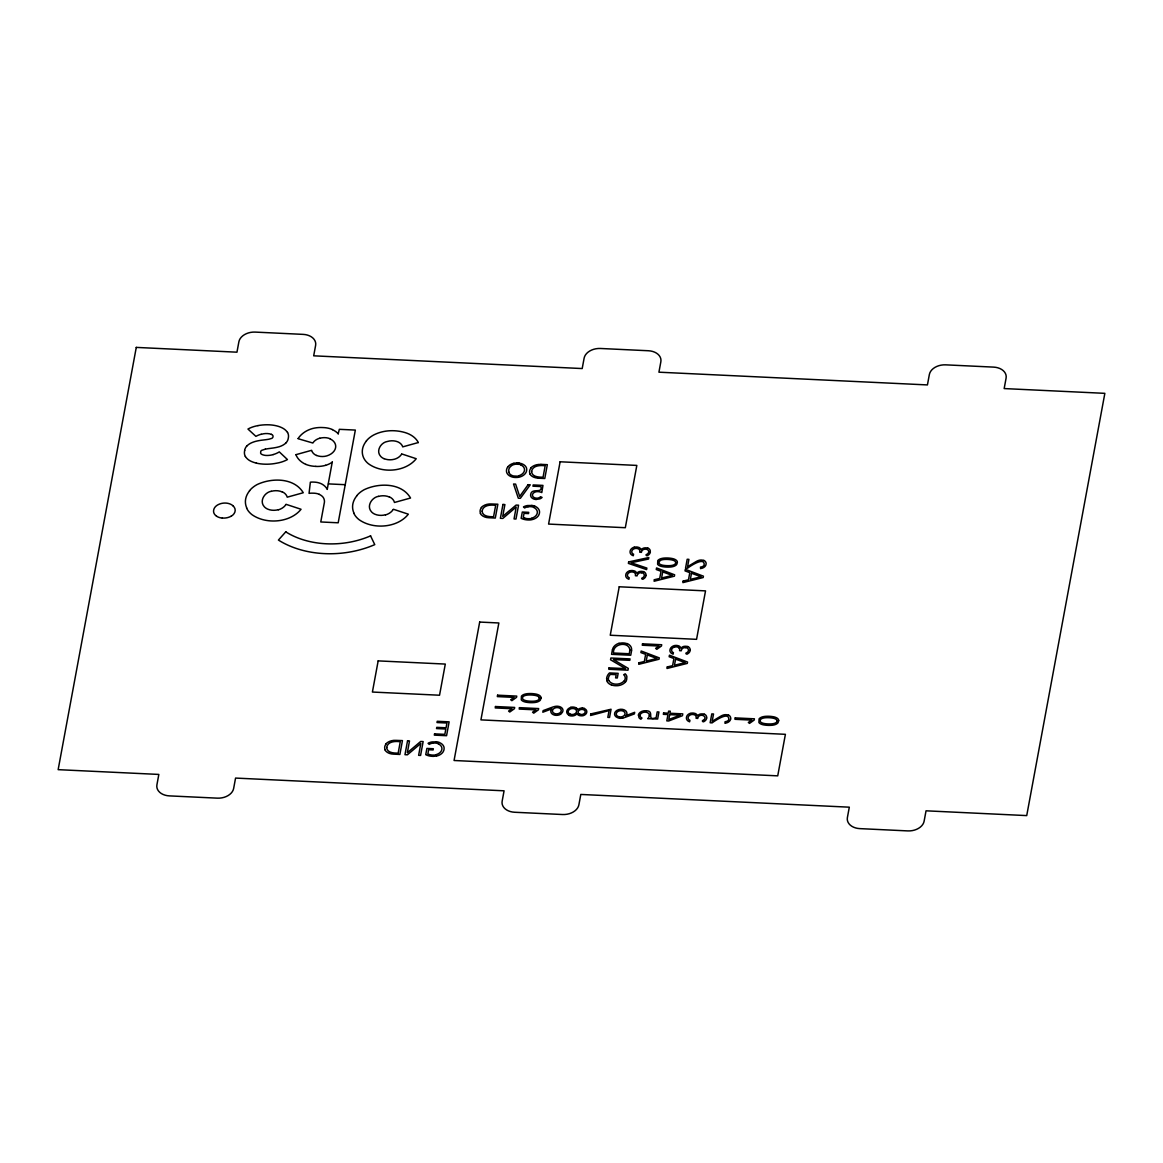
<?xml version="1.0" encoding="UTF-8"?>
<svg xmlns="http://www.w3.org/2000/svg" width="1163" height="1163" viewBox="0 0 1163 1163"><rect width="100%" height="100%" fill="white"/><g stroke="black" fill="none" stroke-linecap="round" stroke-linejoin="round"><path stroke-width="1.5" d="M606.592 678.785L606.693 678.014A15.279 10.874 -5.6 0 1 607.827 674.991A12.619 8.984 -5.6 0 1 609.514 672.926L618.149 673.348L617.291 677.985L615.59 677.898L616.186 674.671L610.357 674.395L609.441 675.485A11.834 8.417 -5.6 0 0 608.438 678.073L608.365 679.337A7.283 5.19 -5.6 0 0 608.656 680.5M638.516 715.085L638.996 717.673A6.397 4.55 -5.6 0 0 640.886 719.228L642.005 718.051A4.347 3.096 -5.6 0 1 640.58 716.946A4.114 2.922 -5.6 0 1 640.159 715.463M332.255 462.06L327.225 489.405A17.605 12.531 -5.6 0 0 322.398 484.346A15.221 10.845 -5.6 0 0 314.126 482.107L312.178 482.064A8.897 6.338 -5.6 0 0 310.361 482.209L309.053 493.359A13.723 9.769 -5.6 0 1 311.524 493.156L313.574 493.185A12.982 9.246 -5.6 0 1 319.345 494.319M612.407 649.739L611.564 654.333L630.739 655.234L631.582 650.64M659.058 561.525L658.825 562.805A2.878 2.05 -5.6 0 0 659.334 563.706A5.19 3.693 -5.6 0 0 660.584 564.535L661.122 564.767A11.019 7.836 -5.6 0 0 663.739 565.378A23.507 16.747 -5.6 0 0 669.597 565.654A11.237 7.996 -5.6 0 0 672.418 565.305L673.319 565.044A5.161 3.678 -5.6 0 0 674.598 564.433A2.864 2.035 -5.6 0 0 675.427 563.59L675.674 562.311A2.835 2.021 -5.6 0 0 675.31 561.569L675.151 561.409A5.292 3.765 -5.6 0 0 673.871 560.566L673.333 560.348A11.659 8.301 -5.6 0 0 670.688 559.723A21.966 15.642 -5.6 0 0 664.829 559.432A11.426 8.126 -5.6 0 0 662.038 559.81L661.151 560.072A5.059 3.605 -5.6 0 0 659.886 560.682M285.836 531.767L278.422 540.068A83.038 59.124 -5.6 0 0 374.762 544.633L370.517 535.794M703.063 720.42C701.274 720.827 703.382 722.688 704.371 721.293A5.422 3.852 -5.6 0 0 705.49 720.435A6.091 4.347 -5.6 0 0 706.246 719.388L706.493 718.807A7.879 5.611 -5.6 0 0 706.682 717.993M625.607 715.797L634.693 712.294L634.387 713.922L625.272 717.295A17.271 12.299 -5.6 0 1 622.67 718.065M271.226 491.266C264.568 492.429 259.102 501.079 264.292 506.734A11.993 8.534 -5.6 0 0 267.81 509.176A12.43 8.853 -5.6 0 0 278.277 509.699M378.397 496.339C371.753 497.517 366.272 506.167 371.462 511.807A11.993 8.534 -5.6 0 0 374.98 514.25A12.43 8.853 -5.6 0 0 385.447 514.787M295.925 454.675L311.64 450.314A13.142 9.362 -5.6 0 0 313.094 453.032A11.354 8.083 -5.6 0 0 316.583 455.503M418.2 442.58L402.732 446.868A12.095 8.606 -5.6 0 0 397.848 441.853A12.008 8.548 -5.6 0 0 387.381 441.475C380.926 442.42 375.634 450.939 380.65 456.347A11.543 8.228 -5.6 0 0 384.052 458.702M265.397 449.136L261.646 450.357A3.344 2.384 -5.6 0 0 260.759 451.36L260.628 453.148A3.256 2.326 -5.6 0 0 261.486 454.195L262.111 454.529A9.362 6.673 -5.6 0 0 266.022 455.445A15.715 11.194 -5.6 0 0 273.218 454.588M528.002 506.763L529.63 506.632A10.263 7.312 -5.6 0 1 530.953 506.675L532.232 506.85A7.283 5.19 -5.6 0 1 533.73 507.301M432.592 743.157L434.221 743.012A10.263 7.312 -5.6 0 1 435.544 743.055L436.823 743.23A7.283 5.19 -5.6 0 1 438.32 743.68M700.795 715.332L701.42 715.274A4.667 3.329 -5.6 0 1 702.089 715.303A3.838 2.733 -5.6 0 1 704.807 718.603A3.896 2.777 -5.6 0 1 703.077 720.42M433.726 756.372L432.651 756.343A15.279 10.874 -5.6 0 1 428.507 755.732A12.619 8.984 -5.6 0 1 425.745 754.656L426.908 748.42L433.319 748.725L433.101 749.961L428.624 749.742L427.853 753.958L429.307 754.54A11.834 8.417 -5.6 0 0 432.854 755.092L434.628 755.063A7.283 5.19 -5.6 0 0 436.27 754.772M536.158 499.407L539.806 498.883A6.397 4.55 -5.6 0 0 542.103 497.43L540.533 496.703A4.347 3.096 -5.6 0 1 538.905 497.793A4.114 2.922 -5.6 0 1 536.812 498.2A4.71 3.358 -5.6 0 1 532.45 494.856A4.71 3.358 -5.6 0 1 537.728 491.6A8.664 6.164 -5.6 0 1 541.798 492.574L542.961 485.407L533.177 484.942L532.945 486.192L540.94 486.57C542.772 494.13 531.942 487.486 530.706 494.231A6.556 4.667 -5.6 0 0 536.128 499.538M338.2 433.814L339.334 429.321L355.34 430.077L338.186 522.798L320.77 521.969L324.39 502.416A13.607 9.697 -5.6 0 0 324.215 499.712A11.877 8.461 -5.6 0 0 322.849 496.95A12.241 8.708 -5.6 0 0 319.273 494.406M540.969 464.357L547.337 464.662L544.778 478.502L538.411 478.211M328.417 483.895L345.222 484.695M646.119 710.811C655.394 710.593 645.683 721.525 656.136 717.658L657.211 711.887L658.941 711.974L657.633 719.025L647.718 718.69A8.664 6.164 -5.6 0 0 649.376 715.696M531.796 505.498L527.58 505.542A8.752 6.237 -5.6 0 0 526.65 505.716A8.693 6.193 -5.6 0 0 523.466 506.937L524.644 507.984A7.109 5.059 -5.6 0 1 527.987 506.777M436.387 741.878L432.171 741.921A8.693 6.193 -5.6 0 0 428.057 743.317L429.234 744.378A7.109 5.059 -5.6 0 1 432.578 743.157M524.717 518.146L523.263 517.564L524.033 513.363L528.511 513.581L528.729 512.345L522.318 512.04L521.155 518.276A12.619 8.984 -5.6 0 0 523.932 519.352A15.279 10.874 -5.6 0 0 528.06 519.963L529.136 519.977A10.234 7.283 -5.6 0 0 531.68 519.716A9.74 6.934 -5.6 0 0 538.149 516.052A10.234 7.283 -5.6 0 0 539.08 514.308L539.21 513.944A12.517 8.911 -5.6 0 0 539.472 512.781L539.516 512.011A10.089 7.182 -5.6 0 0 539.298 510.557A9.842 7.007 -5.6 0 0 534.631 506.138M401.758 453.948L416.238 458.716C405.785 471.829 382.278 473.908 368.337 463.674A25.891 18.434 -5.6 0 1 363.35 457.161A28.319 20.164 -5.6 0 1 366.476 440.908M298.004 438.684L312.847 443.016A12.822 9.13 -5.6 0 1 315.435 440.283A11.601 8.257 -5.6 0 1 319.796 438.204M393.356 509.249L408.344 514.191C397.731 527.682 373.657 529.921 359.163 519.745A26.88 19.131 -5.6 0 1 353.77 513.145M286.083 504.335L301.057 509.263C290.488 522.536 266.429 524.862 251.993 514.671A26.88 19.131 -5.6 0 1 246.585 508.057M271.415 434.41L272.215 434.846A3.053 2.181 -5.6 0 1 272.971 435.863L273.029 436.401A4.565 3.242 -5.6 0 1 272.942 436.983L272.811 437.346A2.922 2.079 -5.6 0 1 271.837 438.349L269.031 439.192A51.332 36.547 -5.6 0 1 265.338 439.759L262.969 440.05A39.019 27.781 -5.6 0 0 256.95 441.039A20.905 14.886 -5.6 0 0 251.266 442.929A14.654 10.438 -5.6 0 0 246.861 446.011M576.746 708.383L576.194 707.962A4.914 3.504 -5.6 0 0 574.798 707.337L573.955 707.162A6.774 4.826 -5.6 0 0 572.705 707.06L572.4 707.06A4.957 3.533 -5.6 0 0 570.67 707.322M538.978 697.131L538.818 696.957A5.292 3.765 -5.6 0 0 537.539 696.128L537.001 695.91A11.659 8.301 -5.6 0 0 534.369 695.285A21.966 15.642 -5.6 0 0 528.496 694.994A11.426 8.126 -5.6 0 0 525.705 695.358L524.818 695.634A5.059 3.605 -5.6 0 0 523.554 696.23A2.878 2.05 -5.6 0 0 522.725 697.073L522.492 698.352A2.878 2.05 -5.6 0 0 523.001 699.268A5.19 3.693 -5.6 0 0 524.266 700.097L524.804 700.315A11.019 7.836 -5.6 0 0 527.406 700.926A23.507 16.747 -5.6 0 0 533.265 701.216A11.237 7.996 -5.6 0 0 536.085 700.867L536.986 700.591A5.161 3.678 -5.6 0 0 538.265 699.995A2.864 2.035 -5.6 0 0 539.094 699.137L539.341 697.858M725.203 723.124L725.072 721.714L726.163 721.525A4.318 3.067 -5.6 0 0 727.704 720.856L727.965 720.667A3.605 2.559 -5.6 0 0 728.736 719.795C729.753 710.012 712.352 722.572 712.178 722.863L710.157 722.761L711.785 713.908L713.53 713.98L712.163 721.322L720.479 716.35A30.703 21.864 -5.6 0 1 721.365 715.856A8.126 5.786 -5.6 0 1 724.418 714.78A5.8 4.129 -5.6 0 1 726.773 714.751L727.631 714.882A4.565 3.256 -5.6 0 1 728.387 715.129M700.591 568.489L700.475 567.079L701.565 566.89A4.318 3.067 -5.6 0 0 703.106 566.221L703.368 566.032A3.605 2.559 -5.6 0 0 704.138 565.174C705.214 555.391 687.624 567.922 687.58 568.227L685.545 568.126L687.188 559.272L688.918 559.359L687.566 566.686L695.881 561.714A30.703 21.864 -5.6 0 1 696.768 561.22A8.126 5.786 -5.6 0 1 699.806 560.144A5.8 4.129 -5.6 0 1 702.176 560.115L703.034 560.261A4.565 3.256 -5.6 0 1 703.789 560.508M685.574 647.66A4.667 3.329 -5.6 0 0 684.92 647.646L684.28 647.704A3.009 2.137 -5.6 0 0 682.477 648.474A4.216 3.009 -5.6 0 0 681.692 649.477A8.388 5.975 -5.6 0 0 681.242 650.786L679.585 650.64A8.403 5.975 -5.6 0 0 679.628 649.288A4.943 3.518 -5.6 0 0 679.177 648.111M685.618 647.558A3.838 2.733 -5.6 0 1 688.292 650.975A3.896 2.777 -5.6 0 1 686.563 652.792C684.76 653.17 686.868 655.06 687.856 653.664A5.422 3.852 -5.6 0 0 688.976 652.792A6.091 4.347 -5.6 0 0 689.732 651.76L689.979 651.178A7.879 5.611 -5.6 0 0 690.168 650.364M687.784 646.483A5.641 4.012 -5.6 0 1 690.066 650.35M687.653 646.613A4.667 3.329 -5.6 0 0 686.897 646.41L686.344 646.323A6.382 4.55 -5.6 0 0 685.327 646.265L684.149 646.366A4.041 2.878 -5.6 0 0 682.754 646.817L682.448 646.977A4.536 3.227 -5.6 0 0 681.067 648.213L680.733 647.878A5.03 3.576 -5.6 0 0 679.89 646.613L679.643 646.395A4.129 2.937 -5.6 0 0 678.698 645.858L677.084 645.48A7.022 5.001 -5.6 0 0 675.921 645.436L675.281 645.465A5.175 3.678 -5.6 0 0 674.089 645.683A6.251 4.448 -5.6 0 0 670.062 649.623A8.228 5.859 -5.6 0 0 669.903 650.364L669.975 651.062A6.12 4.347 -5.6 0 0 671.56 653.388L673.101 654.188L673.406 652.661A4.172 2.98 -5.6 0 1 672.083 651.614A4.478 3.184 -5.6 0 1 671.618 650.219A5.175 3.678 -5.6 0 1 671.691 649.565A4.289 3.053 -5.6 0 1 674.54 646.991M674.555 647.021A4.027 2.864 -5.6 0 1 676.096 646.846A5.146 3.663 -5.6 0 1 676.866 646.89L678.116 647.239A3.504 2.486 -5.6 0 1 679.177 648.111M625.563 681.794A10.089 7.182 -5.6 0 0 626.653 679.715L626.872 676.692A8.752 6.237 -5.6 0 0 626.697 676.037A8.693 6.193 -5.6 0 0 625.2 673.828L623.659 674.744A7.109 5.059 -5.6 0 1 624.865 676.299A6.978 4.972 -5.6 0 1 625.142 677.084L625.214 678.233A10.263 7.312 -5.6 0 1 625.069 679.192L624.735 680.122A7.283 5.19 -5.6 0 1 624.022 681.227M606.97 680.559A10.089 7.182 -5.6 0 1 606.766 678.77M625.578 681.794A9.842 7.007 -5.6 0 1 619.079 685.472A10.089 7.182 -5.6 0 1 617.044 685.705L615.968 685.719A12.517 8.911 -5.6 0 1 614.355 685.618L613.846 685.545A10.234 7.283 -5.6 0 1 611.491 684.978M611.476 684.992A9.74 6.934 -5.6 0 1 606.766 680.602M623.848 681.155A8.475 6.033 -5.6 0 1 615.721 684.164A8.475 6.033 -5.6 0 1 608.845 680.442M627.308 643.561A10.307 7.341 -5.6 0 1 631.48 650.64M619.05 643.43A9.697 6.905 -5.6 0 1 627.148 643.735M612.508 649.739A10.351 7.371 -5.6 0 1 618.963 643.255M638.283 573.563A4.216 3.009 -5.6 0 0 637.498 574.566A8.388 5.975 -5.6 0 0 637.062 575.889L635.391 575.729A8.403 5.975 -5.6 0 0 635.434 574.391A4.943 3.518 -5.6 0 0 634.983 573.199A3.504 2.486 -5.6 0 0 633.922 572.341L632.672 571.992A5.146 3.663 -5.6 0 0 631.916 571.949A4.027 2.864 -5.6 0 0 630.375 572.109A4.289 3.053 -5.6 0 0 627.526 574.653A5.175 3.678 -5.6 0 0 627.424 575.322A4.478 3.184 -5.6 0 0 627.904 576.717A4.172 2.98 -5.6 0 0 629.227 577.764L628.907 579.29L627.366 578.491A6.12 4.347 -5.6 0 1 625.781 576.165L625.723 575.467A8.228 5.859 -5.6 0 1 625.796 574.726A6.251 4.448 -5.6 0 1 629.837 570.684M638.298 573.577A3.009 2.137 -5.6 0 1 640.086 572.807L640.726 572.748A4.667 3.329 -5.6 0 1 641.394 572.763M641.424 572.647A3.838 2.733 -5.6 0 1 644.113 576.078A3.896 2.777 -5.6 0 1 642.383 577.895C640.58 578.273 642.674 580.163 643.677 578.752A5.422 3.852 -5.6 0 0 644.796 577.895A6.091 4.347 -5.6 0 0 645.538 576.848L645.799 576.281A7.879 5.611 -5.6 0 0 645.988 575.452M643.59 571.585A5.641 4.012 -5.6 0 1 645.887 575.452M643.473 571.702A4.667 3.329 -5.6 0 0 642.717 571.513L642.15 571.411A6.382 4.55 -5.6 0 0 641.133 571.353L639.955 571.469A4.041 2.878 -5.6 0 0 638.574 571.92L638.269 572.08A4.536 3.227 -5.6 0 0 636.873 573.315L636.539 572.981A5.03 3.576 -5.6 0 0 635.71 571.716L635.449 571.498A4.129 2.937 -5.6 0 0 634.518 570.96L632.89 570.582A7.022 5.001 -5.6 0 0 631.742 570.539L631.102 570.568A5.175 3.678 -5.6 0 0 629.895 570.786M650.335 551.931A7.879 5.611 -5.6 0 1 650.146 552.759L649.899 553.326A6.091 4.347 -5.6 0 1 649.143 554.373A5.422 3.852 -5.6 0 1 648.024 555.231C647.035 556.626 644.927 554.766 646.715 554.358A3.896 2.777 -5.6 0 0 648.532 552.556A3.838 2.733 -5.6 0 0 645.785 549.125A4.667 3.329 -5.6 0 0 645.087 549.227L644.447 549.27A3.009 2.137 -5.6 0 0 642.645 550.055A4.216 3.009 -5.6 0 0 641.845 551.044A8.388 5.975 -5.6 0 0 641.409 552.367L639.737 552.207A8.403 5.975 -5.6 0 0 639.795 550.869A4.943 3.518 -5.6 0 0 639.345 549.677A3.504 2.486 -5.6 0 0 638.283 548.82L637.019 548.471A5.146 3.663 -5.6 0 0 636.263 548.413A4.027 2.864 -5.6 0 0 634.722 548.587A4.289 3.053 -5.6 0 0 631.872 551.131A5.175 3.678 -5.6 0 0 631.785 551.8A4.478 3.184 -5.6 0 0 632.25 553.195A4.172 2.98 -5.6 0 0 633.573 554.228L633.268 555.769L631.727 554.969A6.12 4.347 -5.6 0 1 630.142 552.643L630.07 551.945A8.228 5.859 -5.6 0 1 630.142 551.204A6.251 4.448 -5.6 0 1 634.198 547.162M647.951 548.064A5.641 4.012 -5.6 0 1 650.233 551.931M647.82 548.18A4.667 3.329 -5.6 0 0 647.064 547.977L646.512 547.889A6.382 4.55 -5.6 0 0 645.494 547.831L644.302 547.947A4.041 2.878 -5.6 0 0 642.921 548.398L642.616 548.558A4.536 3.227 -5.6 0 0 641.22 549.794L640.9 549.459A5.03 3.576 -5.6 0 0 640.057 548.195L639.81 547.977A4.129 2.937 -5.6 0 0 638.865 547.439L637.237 547.046A7.022 5.001 -5.6 0 0 636.088 547.003L635.449 547.046A5.175 3.678 -5.6 0 0 634.257 547.264M659.028 561.758A2.878 2.05 -5.6 0 1 659.843 560.929M700.606 568.547A5.96 4.245 -5.6 0 0 706.014 564.462A5.946 4.23 -5.6 0 0 703.92 560.377M436.052 755.819A10.089 7.182 -5.6 0 1 433.552 756.081M436.212 741.732A10.089 7.182 -5.6 0 1 439.033 742.387M439.221 742.517A9.842 7.007 -5.6 0 1 443.917 746.937A10.089 7.182 -5.6 0 1 444.092 748.39L444.062 749.161A12.517 8.911 -5.6 0 1 443.801 750.324L443.67 750.702A10.234 7.283 -5.6 0 1 442.71 752.432A9.74 6.934 -5.6 0 1 436.285 756.124M438.204 743.797A8.475 6.033 -5.6 0 1 441.867 749.437A8.475 6.033 -5.6 0 1 436.198 754.642M385.883 743.855A10.307 7.341 -5.6 0 1 396.06 740.366L402.442 740.598L399.883 754.438L393.516 754.133A10.351 7.371 -5.6 0 1 384.895 749.859M385.142 749.786A9.697 6.905 -5.6 0 1 386.116 743.957M730.611 719.097A5.96 4.245 -5.6 0 1 725.203 723.182M728.518 714.998A5.946 4.23 -5.6 0 1 730.568 719.083M700.795 715.332A3.009 2.137 -5.6 0 0 698.992 716.103A4.216 3.009 -5.6 0 0 698.193 717.106A8.388 5.975 -5.6 0 0 697.756 718.429L696.085 718.269A8.403 5.975 -5.6 0 0 696.128 716.931A4.943 3.518 -5.6 0 0 695.692 715.739A3.504 2.486 -5.6 0 0 694.631 714.867L693.366 714.533A5.146 3.663 -5.6 0 0 692.61 714.475A4.027 2.864 -5.6 0 0 691.069 714.649A4.289 3.053 -5.6 0 0 688.22 717.193A5.175 3.678 -5.6 0 0 688.118 717.862A4.478 3.184 -5.6 0 0 688.598 719.257A4.172 2.98 -5.6 0 0 689.921 720.29L689.615 721.83L688.06 721.016A6.12 4.347 -5.6 0 1 686.49 718.705L686.417 718.007A8.228 5.859 -5.6 0 1 686.49 717.266A6.251 4.448 -5.6 0 1 690.531 713.224A5.175 3.678 -5.6 0 1 691.796 713.108L692.436 713.064A7.022 5.001 -5.6 0 1 693.584 713.108L695.212 713.486A4.129 2.937 -5.6 0 1 696.143 714.024L696.404 714.242A5.03 3.576 -5.6 0 1 697.233 715.521L697.567 715.856A4.536 3.227 -5.6 0 1 698.963 714.62L699.268 714.445A4.041 2.878 -5.6 0 1 700.649 713.995L701.827 713.893A6.382 4.55 -5.6 0 1 702.859 713.951L703.411 714.038A4.667 3.329 -5.6 0 1 704.167 714.242M704.284 714.111A5.641 4.012 -5.6 0 1 706.581 717.978M639.97 715.463A4.71 3.358 -5.6 0 1 645.116 712.119A4.71 3.358 -5.6 0 1 649.317 715.681M638.327 715.071A6.556 4.667 -5.6 0 1 646.134 710.738M619.545 718.123A6.222 4.434 -5.6 0 1 614.747 712.861A6.222 4.434 -5.6 0 1 622.714 709.401A6.222 4.434 -5.6 0 1 626.494 715.114M622.67 718.065A7.53 5.364 -5.6 0 1 619.501 718.269M538.934 697.349A2.864 2.035 -5.6 0 1 539.298 698.105M560.653 714.227A6.106 4.347 -5.6 0 1 553.152 714.605A6.106 4.347 -5.6 0 1 551.306 709.503L551.945 708.79L542.801 712.236L543.106 710.622L552.221 707.249A17.271 12.299 -5.6 0 1 554.824 706.479A7.516 5.35 -5.6 0 1 557.659 706.246A6.397 4.55 -5.6 0 1 562.776 709.256A6.397 4.55 -5.6 0 1 560.493 714.082M576.674 708.34A4.914 3.504 -5.6 0 1 577.517 709.59L577.662 709.924A4.55 3.242 -5.6 0 1 582.241 708.107M569.274 715.347A6.309 4.492 -5.6 0 1 566.774 711.247A6.309 4.492 -5.6 0 1 570.742 707.453M569.158 715.478A4.957 3.533 -5.6 0 0 570.771 715.885L571.077 715.928A5.393 3.838 -5.6 0 0 577.095 713.602M576.964 713.588A4.55 3.242 -5.6 0 0 580.991 715.783A5.19 3.693 -5.6 0 0 583.172 715.667A5.466 3.896 -5.6 0 0 586.777 712.105A5.466 3.896 -5.6 0 0 584.189 708.471M582.256 708.049A5.19 3.693 -5.6 0 1 584.262 708.369M481.293 507.475A10.307 7.341 -5.6 0 1 491.469 503.986L497.851 504.219L495.293 518.058L488.925 517.753A10.351 7.371 -5.6 0 1 480.319 513.479M480.552 513.406A9.697 6.905 -5.6 0 1 481.526 507.562M531.84 505.425A10.234 7.283 -5.6 0 1 534.704 506.079M524.702 518.16A11.834 8.417 -5.6 0 0 528.264 518.713L530.037 518.669A7.283 5.19 -5.6 0 0 531.68 518.378M533.613 507.417A8.475 6.033 -5.6 0 1 537.277 513.057A8.475 6.033 -5.6 0 1 531.622 518.262M509.001 472.091A8.781 6.251 -5.6 0 1 514.206 464.328M514.293 464.473A7.283 5.19 -5.6 0 1 515.936 464.182L519.425 464.357A7.283 5.19 -5.6 0 1 520.937 464.793M520.82 464.924A8.475 6.033 -5.6 0 1 524.455 470.55A8.475 6.033 -5.6 0 1 518.814 475.754M518.887 475.885A7.283 5.19 -5.6 0 1 517.244 476.176L513.741 476.001A7.283 5.19 -5.6 0 1 512.243 475.565A7.85 5.582 -5.6 0 1 508.754 472.149M513.842 463.397A10.089 7.182 -5.6 0 1 516.852 463.019M518.945 463.121A10.089 7.182 -5.6 0 1 521.344 463.615A9.842 7.007 -5.6 0 1 526.388 467.7A10.089 7.182 -5.6 0 1 526.679 469.503L526.679 469.881A12.284 8.737 -5.6 0 1 526.388 471.437L526.258 471.815A10.089 7.182 -5.6 0 1 525.531 473.21A9.842 7.007 -5.6 0 1 519.323 477.121A10.089 7.182 -5.6 0 1 516.299 477.47A11.732 8.359 -5.6 0 1 514.191 477.382A10.089 7.182 -5.6 0 1 511.807 476.874A9.842 7.007 -5.6 0 1 506.777 472.672A10.089 7.182 -5.6 0 1 506.486 470.87L506.486 470.492A12.284 8.737 -5.6 0 1 506.777 468.936L506.908 468.573A10.089 7.182 -5.6 0 1 507.65 467.163M516.881 462.903A11.732 8.359 -5.6 0 1 518.974 463.005M507.62 467.163A9.842 7.007 -5.6 0 1 513.857 463.252M530.779 467.919A10.307 7.341 -5.6 0 1 540.955 464.444M530.037 473.85A9.697 6.905 -5.6 0 1 531.011 468.02M538.425 478.138A10.351 7.371 -5.6 0 1 529.79 473.937M356.678 495.787A26.444 18.841 -5.6 0 1 364.193 489.696C378.687 482.747 401.526 482.572 410.539 498.026L394.461 502.474A12.604 8.984 -5.6 0 0 389.271 496.79M353.945 513.087A29.133 20.745 -5.6 0 1 356.808 495.831M393.079 509.627A12.895 9.188 -5.6 0 1 385.52 514.933M378.44 496.412A12.43 8.853 -5.6 0 1 389.154 496.921M319.825 438.262A11.863 8.446 -5.6 0 1 330.088 438.742M330.016 438.829A13.476 9.595 -5.6 0 1 335.584 447.799A13.476 9.595 -5.6 0 1 326.57 455.969A11.848 8.432 -5.6 0 1 316.641 455.445M305.796 464.386A25.121 17.881 -5.6 0 1 295.94 454.675M315.827 466.378A23.26 16.558 -5.6 0 1 305.825 464.371M325.553 465.345A21.864 15.57 -5.6 0 1 315.827 466.421M332.313 462.089A16.413 11.688 -5.6 0 1 325.538 465.302M332.356 429.67A21.341 15.192 -5.6 0 1 338.273 433.784M332.473 429.554A20.498 14.596 -5.6 0 0 322.907 427.562A23.871 16.994 -5.6 0 0 312.571 428.522A23.231 16.544 -5.6 0 0 303.703 432.738A27.142 19.335 -5.6 0 0 298.222 438.378M249.507 490.699A26.444 18.841 -5.6 0 1 257.008 484.622C271.459 477.688 294.108 477.499 303.267 492.734L287.232 497.183A12.575 8.955 -5.6 0 0 282.1 491.716M246.774 508.013A29.133 20.745 -5.6 0 1 249.638 490.742M285.894 504.538A12.895 9.188 -5.6 0 1 278.335 509.845M271.255 491.338A12.43 8.853 -5.6 0 1 281.984 491.847M418.317 442.551A26.24 18.681 -5.6 0 0 405.262 432.621C394.955 429.54 383.296 430.034 373.643 435.006A25.484 18.143 -5.6 0 0 366.374 440.864M401.569 454.239A13.418 9.551 -5.6 0 1 398.473 457.364A11.528 8.199 -5.6 0 1 394.199 459.283A12.008 8.548 -5.6 0 1 384.11 458.644M370.59 535.867A73.065 52.03 -5.6 0 1 285.749 531.84M216.522 516.139A11.95 8.504 -5.6 0 1 215.489 515.311L215.184 515.005A9.827 6.993 -5.6 0 1 213.57 511.255L213.585 510.877A12.212 8.693 -5.6 0 1 213.876 509.307L214.007 508.929A9.9 7.051 -5.6 0 1 217.365 505.12A11.892 8.461 -5.6 0 1 218.251 504.64A10.743 7.647 -5.6 0 1 224.604 503.056A10.816 7.705 -5.6 0 1 229.533 503.797A11.761 8.374 -5.6 0 1 232.905 505.701M222.366 518.073A10.743 7.647 -5.6 0 1 216.507 516.154M230.943 516.314A11.383 8.097 -5.6 0 1 222.322 518.044M232.862 505.731A10.234 7.283 -5.6 0 1 231.001 516.372M261.166 434.235A19.16 13.636 -5.6 0 0 255.889 436.358L247.952 429.045A24.816 17.663 -5.6 0 1 257.953 425.629M261.239 434.351A12.11 8.621 -5.6 0 1 271.473 434.337M244.652 450.532A13.694 9.755 -5.6 0 1 246.803 445.981M245.306 456.55A16.849 11.993 -5.6 0 1 244.681 450.532M245.451 456.507A16.311 11.615 -5.6 0 0 249.798 460.65A22.257 15.846 -5.6 0 0 256.442 463.092M256.398 463.165A36.605 26.066 -5.6 0 0 276.59 463.208A26.356 18.768 -5.6 0 0 287.45 459.559L279.294 451.884A19.219 13.68 -5.6 0 1 273.203 454.559M265.382 449.122A60.156 42.842 -5.6 0 1 270.834 448.322L271.488 448.22A40.007 28.494 -5.6 0 0 277.041 447.29A15.57 11.078 -5.6 0 0 286.302 442.638M286.258 442.609A13.665 9.726 -5.6 0 0 288.279 438.189A15.802 11.252 -5.6 0 0 287.581 432.403M287.45 432.447A16.834 11.979 -5.6 0 0 283.132 428.391A22.751 16.195 -5.6 0 0 276.707 425.891A29.845 21.254 -5.6 0 0 269.409 424.829A36.504 25.993 -5.6 0 0 257.939 425.6M777.015 720.784L776.753 721.86A2.864 2.035 -5.6 0 1 775.91 722.703A5.161 3.678 -5.6 0 1 774.631 723.299L773.729 723.56A11.237 7.996 -5.6 0 1 770.924 723.924A23.507 16.747 -5.6 0 1 765.05 723.648A11.019 7.836 -5.6 0 1 762.448 723.037L761.91 722.819A5.19 3.693 -5.6 0 1 760.646 721.976A2.878 2.05 -5.6 0 1 760.151 721.075L760.384 719.795A2.878 2.05 -5.6 0 1 761.213 718.952A5.059 3.605 -5.6 0 1 762.463 718.341L763.364 718.08A11.426 8.126 -5.6 0 1 766.155 717.716A21.966 15.642 -5.6 0 1 772.014 717.993A11.659 8.301 -5.6 0 1 774.645 718.618L775.198 718.836A5.292 3.765 -5.6 0 1 776.477 719.664L776.622 719.839A2.835 2.021 -5.6 0 1 776.986 720.58L777.015 720.784M386.712 747.504C386.916 752.926 394.257 753.217 398.168 753.101L400.261 741.761C395.565 740.991 387.468 741.34 386.712 747.504M482.122 511.124C482.325 516.546 489.681 516.837 493.577 516.706L495.671 505.367C490.99 504.597 482.863 504.96 482.122 511.124M531.607 471.567C531.811 477.004 539.152 477.281 543.063 477.164L545.156 465.825C540.461 465.055 532.363 465.404 531.607 471.567M629.895 649.841L629.27 653.751L613.555 653.01C612.247 643.75 628.529 640.769 629.895 649.841M541.042 697.96L540.373 700.039A4.303 3.067 -5.6 0 1 539.705 700.722A6.469 4.608 -5.6 0 1 537.51 701.885L537.132 702.016A11.107 7.908 -5.6 0 1 533.759 702.583A22.911 16.311 -5.6 0 1 526.403 702.248L525.967 702.176A10.787 7.69 -5.6 0 1 523.321 701.362L522.696 701.042A6.237 4.434 -5.6 0 1 521.286 699.85L521.431 696.186A4.347 3.096 -5.6 0 1 522.1 695.503A6.338 4.507 -5.6 0 1 524.266 694.34L524.644 694.224A11.383 8.112 -5.6 0 1 528.002 693.628A21.937 15.613 -5.6 0 1 535.358 693.977L536.216 694.137A10.743 7.647 -5.6 0 1 538.454 694.863L538.774 695.023A6.469 4.608 -5.6 0 1 540.504 696.375A4.332 3.082 -5.6 0 1 540.911 697.117L541.042 697.96M677.375 562.398L676.692 564.477A4.303 3.067 -5.6 0 1 676.023 565.16A6.469 4.608 -5.6 0 1 673.842 566.323L673.464 566.454A11.107 7.908 -5.6 0 1 670.092 567.035A22.911 16.311 -5.6 0 1 662.736 566.686L662.299 566.614A10.787 7.69 -5.6 0 1 659.654 565.799L659.028 565.48A6.237 4.434 -5.6 0 1 657.618 564.288L657.764 560.639A4.347 3.096 -5.6 0 1 658.418 559.955A6.338 4.507 -5.6 0 1 660.599 558.778L660.977 558.662A11.383 8.112 -5.6 0 1 664.335 558.066A21.937 15.613 -5.6 0 1 671.691 558.414L672.548 558.589A10.743 7.647 -5.6 0 1 674.787 559.316L675.107 559.476A6.469 4.608 -5.6 0 1 676.837 560.813A4.332 3.082 -5.6 0 1 677.244 561.555L677.375 562.398M778.687 720.667L778.018 722.746A4.303 3.067 -5.6 0 1 777.349 723.43A6.469 4.608 -5.6 0 1 775.154 724.593L774.791 724.723A11.107 7.908 -5.6 0 1 771.418 725.305A22.911 16.311 -5.6 0 1 764.062 724.956L763.626 724.883A10.787 7.69 -5.6 0 1 760.965 724.069L760.34 723.749A6.237 4.434 -5.6 0 1 758.93 722.557L759.09 718.908A4.347 3.096 -5.6 0 1 759.744 718.225A6.338 4.507 -5.6 0 1 761.925 717.048L762.288 716.931A11.383 8.112 -5.6 0 1 765.661 716.335A21.937 15.613 -5.6 0 1 773.002 716.684L773.875 716.844A10.743 7.647 -5.6 0 1 776.114 717.586L776.433 717.731A6.469 4.608 -5.6 0 1 778.163 719.083A4.332 3.082 -5.6 0 1 778.556 719.824L778.687 720.667M136.275 347.403L58.15 769.659L158.837 774.427L156.918 784.807A14.552 10.351 -5.6 0 0 169.391 795.885L217.336 798.152A14.552 10.351 -5.6 0 0 233.647 788.456L235.566 778.076L504.073 790.811L502.154 801.191A14.552 10.351 -5.6 0 0 514.628 812.254L562.572 814.522A14.552 10.351 -5.6 0 0 578.883 804.825L580.802 794.445L849.31 807.18L847.391 817.56A14.552 10.351 -5.6 0 0 859.864 828.623L907.809 830.905A14.552 10.351 -5.6 0 0 924.12 821.194L926.039 810.815L1026.725 815.597L1104.85 393.341L1004.163 388.573L1006.082 378.193A14.552 10.351 -5.6 0 0 993.609 367.115L945.664 364.848A14.552 10.351 -5.6 0 0 929.353 374.544L927.434 384.924L658.927 372.189L660.846 361.809A14.552 10.351 -5.6 0 0 648.373 350.746L600.428 348.478A14.552 10.351 -5.6 0 0 584.117 358.175L582.198 368.555L313.69 355.82L315.609 345.44A14.552 10.351 -5.6 0 0 303.136 334.377L255.191 332.095A14.552 10.351 -5.6 0 0 238.88 341.806L236.961 352.185L136.275 347.403M378.164 660.889L372.407 692.043L439.541 695.227L445.298 664.073L378.164 660.889M407.544 740.831L404.971 754.685L407.413 754.802L420.832 743.419L418.636 755.325L420.584 755.427L423.143 741.572L420.701 741.456L407.355 752.723L409.492 740.933L407.544 740.831M434.569 733.868L434.337 735.132L446.563 735.699L449.122 721.86L437.23 721.293L436.997 722.543L446.941 723.023L446.054 727.791L436.765 727.355L436.532 728.576L445.822 729.027L444.833 734.362L434.569 733.868M479.679 622.06L454.064 760.5L777.727 775.852L785.403 734.318L480.93 719.882L498.854 622.975L479.679 622.06M502.954 504.451L500.381 518.305L502.823 518.422L516.183 507.039L514.046 518.945L515.994 519.032L518.553 505.193L516.11 505.076L502.721 516.343L504.902 504.553L502.954 504.451M495.482 706.523L495.234 707.933L511.996 708.732L508.58 711.087L509.772 712.018L514.439 708.689L514.671 707.438L495.482 706.523M497.59 695.183L497.328 696.593L514.09 697.393L510.673 699.748L511.88 700.678L516.532 697.349L516.765 696.099L497.59 695.183M560.115 461.784L548.587 524.077L625.316 527.711L636.83 465.418L560.115 461.784M519.468 707.656L519.207 709.067L535.969 709.866L532.552 712.221L533.744 713.152L538.411 709.823L538.643 708.572L519.468 707.656M590.862 713.908L590.571 715.492L609.078 710.593L607.813 717.367L609.557 717.455L611.069 709.241L590.862 713.908M619.225 586.777L610.255 635.231L696.564 639.33L705.534 590.877L619.225 586.777M609.049 667.867L608.801 669.277L627.976 670.179L628.296 668.42L613.453 659.595L629.794 660.322L630.055 658.912L610.88 658.011L610.546 659.77L625.563 668.609L609.049 667.867M628.66 561.918L628.383 563.401L646.584 569.594L646.861 568.067L631.044 562.747L648.532 559.04L648.809 557.528L628.66 561.918M639.025 662.779L638.734 664.32L659.014 659.247L659.276 657.88L641.191 651.018L640.9 652.588L645.654 654.347L644.331 661.514L639.025 662.779M642.528 643.822L642.267 645.232L659.028 646.032L655.612 648.387L656.819 649.317L661.471 645.988L661.703 644.738L642.528 643.822M654.391 579.712L654.1 581.253L674.395 576.179L674.642 574.813L656.557 567.951L656.266 569.521L661.035 571.28L659.697 578.447L654.391 579.712M647.355 654.958L646.221 661.064L656.979 658.491L647.355 654.958M662.721 571.905L661.587 577.996L672.345 575.438L662.721 571.905M667.271 666.937L666.981 668.478L687.275 663.404L687.522 662.038L669.452 655.191L669.161 656.746L673.915 658.505L672.592 665.672L667.271 666.937M683.161 581.078L682.87 582.619L703.164 577.546L703.411 576.179L685.327 569.318L685.036 570.888L689.804 572.647L688.467 579.814L683.161 581.078M663.593 712.963L663.346 714.329L667.969 714.547L666.806 720.886L668.696 720.973L682.434 715.71L682.768 713.864L669.932 713.253L670.31 711.218L668.609 711.145L668.231 713.181L663.593 712.963M675.601 659.13L674.467 665.221L685.225 662.663L675.601 659.13M691.491 573.257L690.357 579.363L701.115 576.804L691.491 573.257M669.684 714.634L668.783 719.49L680.326 715.129L669.684 714.634M735.234 717.891L734.972 719.301L751.749 720.101L748.332 722.456L749.524 723.386L754.191 720.057L754.409 718.807L735.234 717.891M528.133 484.695L519.687 496.427L515.616 484.113L513.537 484.012L518.32 498.2L520.37 498.302L530.255 484.797L528.133 484.695M618.556 716.699A4.448 3.169 -5.6 0 0 625.083 713.486A4.448 3.169 -5.6 0 0 618.323 711.218A4.448 3.169 -5.6 0 0 618.556 716.699M554.722 713.617A4.448 3.169 -5.6 0 0 561.278 710.448A4.448 3.169 -5.6 0 0 554.533 708.136A4.448 3.169 -5.6 0 0 554.722 713.617M570.408 714.286A4.245 3.024 -5.6 0 0 576.615 711.189A4.245 3.024 -5.6 0 0 570.132 709.052A4.245 3.024 -5.6 0 0 570.408 714.286M579.959 714.286A3.576 2.544 -5.6 0 0 585.236 711.712A3.576 2.544 -5.6 0 0 579.799 709.866A3.576 2.544 -5.6 0 0 579.959 714.286"/></g></svg>
